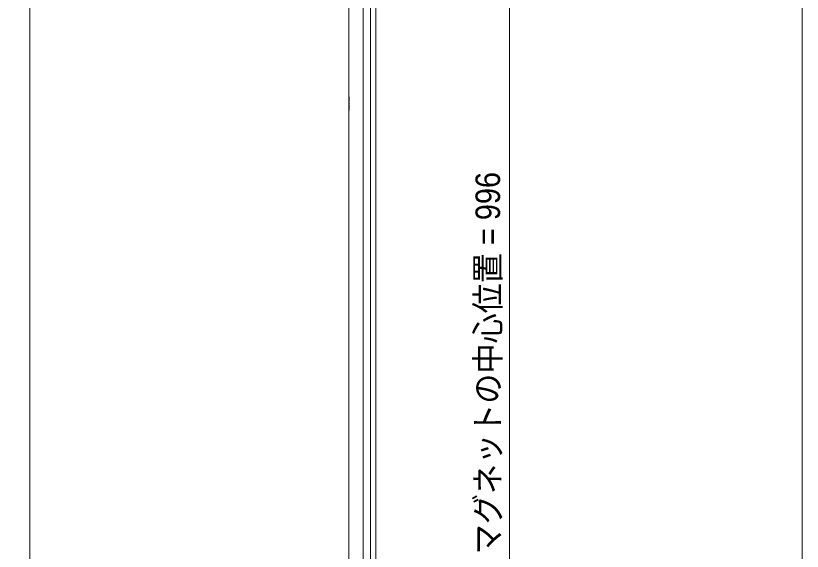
# Model space of a CAD drawing. Units: millimetres, scale not verified. Extents: x -4547 to 4547, y -2284 to 2284.
# Drawn here: x 778 to 1659, y -1198 to -597 of the extents above; entities that cross this region are included whole.
import ezdxf
from ezdxf.enums import TextEntityAlignment as Align

# ---------------------------------------------------------------- set-up
doc = ezdxf.new("R2010")
doc.units = ezdxf.units.MM
doc.header["$LTSCALE"] = 20
doc.linetypes.add('DASHED1', pattern=[1.8, 1.2, -0.6])
doc.linetypes.add('DOUBLE_CHAIN1', pattern=[8.8, 5, -1, 0.6, -0.6, 0.6, -1])
for name, color, linetype, lineweight in [('0-0_3一般', 7, 'Continuous', 9), ('0-2_2寸法-1', 7, 'Continuous', 9), ('0-5_1図面枠', 7, 'Continuous', 9)]:
    doc.layers.add(name, color=color, linetype=linetype, lineweight=lineweight)
doc.styles.add('ＭＳ Ｐゴシック', font='')
doc.styles.get('ＭＳ Ｐゴシック').set_extended_font_data('MS PGothic')

# ---------------------------------------------------------------- blocks, each defined once
blk = doc.blocks.new('グループ-8')
at = {"layer": '0-0_3一般'}
for p, q in [((50154.6, -29580), (50154.6, 16720)), ((42680.6, 840), (42680.6, -13760)), ((49834.6, -13760), (49834.6, 840)), ((42680.6, -13760), (42680.6, -14080)), ((49834.6, -14080), (49834.6, -13760)), ((42680.6, -14080), (42680.6, -28580)), ((49834.6, -28580), (49834.6, -14080))]:
    blk.add_line(p, q, dxfattribs=at)
at = {"layer": '0-0_3一般', "linetype": 'DASHED1'}
for p, q in [((42678.6, -13760), (42678.6, -14080)), ((42680.6, -13760), (42678.6, -13760)), ((49834.6, -13760), (49836.6, -13760)), ((49836.6, -13760), (49836.6, -14080)), ((42678.6, -14080), (42680.6, -14080)), ((49836.6, -14080), (49834.6, -14080))]:
    blk.add_line(p, q, dxfattribs=at)
blk = doc.blocks.new('グループ-9')
at = {"layer": '0-0_3一般'}
for p, q in [((50314.6, -29920), (50314.6, 17080)), ((50434.6, 17080), (50434.6, -29920))]:
    blk.add_line(p, q, dxfattribs=at)
blk = doc.blocks.new('グループ-12')
at = {"layer": '0-0_3一般', "linetype": 'DOUBLE_CHAIN1'}
blk.add_line((50434.6, -29920), (50434.6, 17080), dxfattribs=at)
blk = doc.blocks.new('グループ-27')
at = {"layer": '0-0_3一般'}
for name in ['グループ-12', 'グループ-9', 'グループ-8']:
    blk.add_blockref(name, (0, 0), dxfattribs=at)
blk = doc.blocks.new('グループ-28')
at = {"layer": '0-0_3一般'}
blk.add_blockref('グループ-27', (0, 0), dxfattribs=at)
blk = doc.blocks.new('グループ-137')
at = {"layer": '0-5_1図面枠'}
blk.add_lwpolyline([(-60000, 41550), (60000, 41550), (60000, -41550), (-60000, -41550)], close=True, dxfattribs=at)
blk = doc.blocks.new('図面枠')
at = {"layer": '0-5_1図面枠'}
blk.add_blockref('グループ-137', (0, 0), dxfattribs=at)

msp = doc.modelspace()

# ---------------------------------------------------------------- linework, layer by layer
at = {"layer": '0-2_2寸法-1'}
msp.add_line((1331.1, -497.26), (1331.1, -1470.74), dxfattribs=at)

# ---------------------------------------------------------------- block references
at = {"layer": '0-0_3一般', "xscale": 0.05, "yscale": 0.05}
msp.add_blockref('グループ-28', (-1340.62, 0), dxfattribs=at)
at = {"layer": '0-5_1図面枠', "xscale": 0.05, "yscale": 0.05}
msp.add_blockref('図面枠', (-1340.62, 0), dxfattribs=at)

# ---------------------------------------------------------------- texts
at = {"layer": '0-2_2寸法-1', "style": 'ＭＳ Ｐゴシック', "width": 0.9}
msp.add_text('マグネットの中心位置 = 996', height=27.51, rotation=90, dxfattribs=at).set_placement((1328.77, -1201.08), align=Align.BOTTOM_LEFT)

doc.saveas('drawing.dxf')
